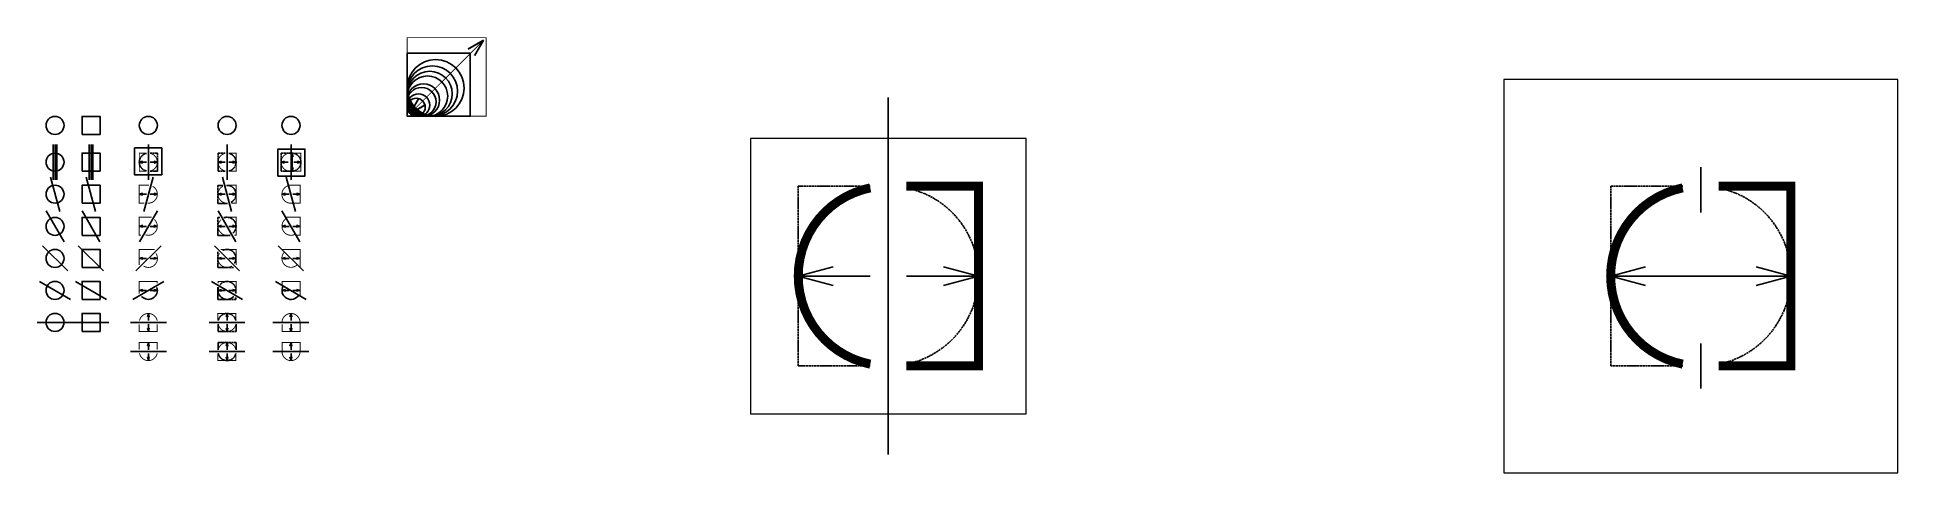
# Model space of a CAD drawing. Header units: millimetres. Extents: x 2016 to 12345, y -219 to 2203.
import ezdxf

# ---------------------------------------------------------------- set-up
doc = ezdxf.new("R2010")
doc.units = ezdxf.units.MM
doc.linetypes.add('ACAD_ISO02W100', pattern=[15, 12, -3])

msp = doc.modelspace()

# ---------------------------------------------------------------- linework, layer by layer
at = {"const_width": 5}
msp.add_lwpolyline([(4070, 1763), (4508, 1763), (4508, 2200), (4070, 2200)], close=True, dxfattribs=at)
for points, const_width in [([(4085, 1777), (4494, 2186)], 5), ([(4494, 2186), (4407, 2136)], 10), ([(4494, 2186), (4444, 2100)], 10), ([(4085, 1777), (4135, 1864)], 10), ([(4085, 1777), (4171, 1827)], 10), ([(2623, 1458), (2583, 1458), (2583, 1558), (2623, 1558)], 5), ([(3080, 1458), (3120, 1458), (3120, 1558), (3080, 1558)], 5), ([(3430, 1458), (3480, 1458), (3480, 1558), (3430, 1558)], 5), ([(2610, 1280), (2582, 1280), (2582, 1380), (2636, 1380)], 5), ([(3093, 1280), (3121, 1280), (3121, 1380), (3067, 1380)], 5), ([(3438, 1280), (3476, 1280), (3476, 1380), (3411, 1380)], 5), ([(6841, 375), (7241, 375), (7241, 1375), (6841, 1375)], 50), ([(11351, 375), (11751, 375), (11751, 1375), (11351, 1375)], 50), ([(2593, 1102), (2582, 1102), (2582, 1202), (2651, 1202)], 5), ([(3110, 1102), (3121, 1102), (3121, 1202), (3052, 1202)], 5), ([(3453, 1102), (3476, 1102), (3476, 1202), (3396, 1202)], 5), ([(2582, 936), (2582, 1023), (2669, 1023)], 5), ([(3121, 936), (3121, 1023), (3034, 1023)], 5), ([(3476, 922), (3476, 1023), (3374, 1023)], 5), ([(2582, 777), (2582, 845), (2682, 845), (2682, 835)], 5), ([(3121, 777), (3121, 845), (3021, 845), (3021, 835)], 5), ([(3476, 765), (3476, 845), (3376, 845), (3376, 823)], 5), ([(3119, 627), (3119, 667), (3019, 667), (3019, 627)], 5), ([(2682, 607), (2682, 567), (2582, 567), (2582, 607)], 5), ([(3376, 607), (3376, 567), (3476, 567), (3476, 617)], 5), ([(2582, 465), (2582, 505), (2682, 505), (2682, 465)], 5), ([(3019, 445), (3019, 405), (3119, 405), (3119, 445)], 5), ([(3476, 455), (3476, 505), (3376, 505), (3376, 455)], 5)]:
    msp.add_lwpolyline(points, dxfattribs=dict(const_width=const_width))
for points in [[(4070, 1763), (4420, 1763), (4420, 2113), (4070, 2113)], [(2265, 1662), (2365, 1662), (2365, 1762), (2265, 1762)], [(2265, 1458), (2365, 1458), (2365, 1558), (2265, 1558)], [(2707, 1437), (2557, 1437), (2557, 1587), (2707, 1587)], [(3352, 1431), (3502, 1431), (3502, 1581), (3352, 1581)], [(2265, 1280), (2365, 1280), (2365, 1380), (2265, 1380)], [(2265, 1101), (2365, 1101), (2365, 1201), (2265, 1201)], [(2265, 923), (2365, 923), (2365, 1023), (2265, 1023)], [(2265, 745), (2365, 745), (2365, 845), (2265, 845)], [(2265, 567), (2365, 567), (2365, 667), (2265, 667)]]:
    msp.add_lwpolyline(points, close=True)
for points in [[(6741, 1867), (6741, -118)], [(6741, 1867), (6741, -118)], [(2105, 1607), (2105, 1409)], [(2115, 1607), (2115, 1409)], [(2125, 1607), (2125, 1409)], [(2305, 1607), (2305, 1409)], [(2315, 1607), (2315, 1409)], [(2325, 1607), (2325, 1409)], [(2633, 1607), (2633, 1409)], [(2633, 1607), (2633, 1409)], [(3070, 1607), (3070, 1409)], [(3070, 1607), (3070, 1409)], [(3425, 1607), (3425, 1409)], [(3425, 1607), (3425, 1409)], [(3432, 1557), (3427, 1537)], [(3432, 1557), (3432, 1499)], [(3432, 1557), (3437, 1537)], [(2583, 1508), (2603, 1513)], [(2583, 1508), (2623, 1508)], [(2583, 1508), (2603, 1503)], [(2683, 1508), (2643, 1508)], [(2683, 1508), (2664, 1513)], [(2683, 1508), (2664, 1503)], [(3020, 1508), (3039, 1513)], [(3020, 1508), (3060, 1508)], [(3020, 1508), (3039, 1503)], [(3120, 1508), (3080, 1508)], [(3120, 1508), (3100, 1513)], [(3120, 1508), (3100, 1503)], [(3370, 1508), (3389, 1513)], [(3370, 1508), (3410, 1508)], [(3370, 1508), (3389, 1503)], [(3432, 1459), (3427, 1478)], [(3432, 1459), (3432, 1499)], [(3432, 1459), (3437, 1478)], [(3480, 1508), (3440, 1508)], [(3480, 1508), (3460, 1513)], [(3480, 1508), (3460, 1503)], [(11251, 1480), (11251, 1229)], [(2090, 1425), (2141, 1234)], [(2288, 1425), (2340, 1234)], [(2659, 1425), (2608, 1234)], [(2659, 1425), (2608, 1234)], [(3044, 1425), (3095, 1234)], [(3044, 1425), (3095, 1234)], [(3399, 1425), (3450, 1234)], [(3399, 1425), (3450, 1234)], [(2583, 1330), (2603, 1335)], [(2583, 1330), (2623, 1330)], [(2583, 1330), (2603, 1324)], [(2683, 1330), (2643, 1330)], [(2683, 1330), (2664, 1335)], [(2683, 1330), (2664, 1324)], [(3020, 1330), (3039, 1335)], [(3020, 1330), (3060, 1330)], [(3020, 1330), (3039, 1324)], [(3120, 1330), (3080, 1330)], [(3120, 1330), (3100, 1335)], [(3120, 1330), (3100, 1324)], [(3375, 1330), (3394, 1335)], [(3375, 1330), (3415, 1330)], [(3375, 1330), (3394, 1324)], [(3475, 1330), (3435, 1330)], [(3475, 1330), (3455, 1335)], [(3475, 1330), (3455, 1324)], [(2066, 1237), (2165, 1065)], [(2265, 1237), (2364, 1065)], [(2583, 1151), (2603, 1157)], [(2583, 1151), (2623, 1151)], [(2583, 1151), (2603, 1146)], [(2683, 1237), (2584, 1065)], [(2683, 1237), (2584, 1065)], [(2683, 1151), (2643, 1151)], [(2683, 1151), (2664, 1157)], [(2683, 1151), (2664, 1146)], [(3020, 1237), (3119, 1065)], [(3020, 1237), (3119, 1065)], [(3020, 1151), (3039, 1157)], [(3020, 1151), (3060, 1151)], [(3020, 1151), (3039, 1146)], [(3120, 1151), (3080, 1151)], [(3120, 1151), (3100, 1157)], [(3120, 1151), (3100, 1146)], [(3375, 1237), (3474, 1065)], [(3375, 1237), (3474, 1065)], [(3375, 1151), (3394, 1157)], [(3375, 1151), (3415, 1151)], [(3375, 1151), (3394, 1146)], [(3475, 1151), (3435, 1151)], [(3475, 1151), (3455, 1157)], [(3475, 1151), (3455, 1146)], [(2045, 1043), (2186, 903)], [(2244, 1043), (2384, 903)], [(2704, 1043), (2563, 903)], [(2704, 1043), (2563, 903)], [(2704, 1043), (2563, 903)], [(3000, 1043), (3140, 903)], [(3000, 1043), (3140, 903)], [(3000, 1043), (3140, 903)], [(3354, 1043), (3495, 903)], [(3354, 1043), (3495, 903)], [(3354, 1043), (3495, 903)], [(2583, 973), (2603, 978)], [(2583, 973), (2623, 973)], [(2583, 973), (2603, 968)], [(2683, 973), (2643, 973)], [(2683, 973), (2664, 978)], [(2683, 973), (2664, 968)], [(3020, 973), (3039, 978)], [(3020, 973), (3060, 973)], [(3020, 973), (3039, 968)], [(3120, 973), (3080, 973)], [(3120, 973), (3100, 978)], [(3120, 973), (3100, 968)], [(3375, 973), (3394, 978)], [(3375, 973), (3415, 973)], [(3375, 973), (3394, 968)], [(3475, 973), (3435, 973)], [(3475, 973), (3455, 978)], [(3475, 973), (3455, 968)], [(2029, 845), (2201, 745)], [(2228, 844), (2400, 745)], [(2719, 845), (2547, 745)], [(2719, 845), (2547, 745)], [(2984, 845), (3156, 745)], [(2984, 845), (3156, 745)], [(3339, 845), (3510, 745)], [(3339, 845), (3510, 745)], [(6241, 875), (6435, 926)], [(6241, 875), (6641, 875)], [(6241, 875), (6435, 823)], [(7241, 875), (6841, 875)], [(7241, 875), (7048, 926)], [(7241, 875), (7048, 823)], [(10751, 875), (10944, 926)], [(10751, 875), (11251, 875)], [(10751, 875), (10944, 823)], [(11751, 875), (11251, 875)], [(11751, 875), (11558, 926)], [(11751, 875), (11558, 823)], [(2583, 795), (2603, 800)], [(2583, 795), (2623, 795)], [(2583, 795), (2603, 790)], [(2683, 795), (2643, 795)], [(2683, 795), (2664, 800)], [(2683, 795), (2664, 790)], [(3020, 795), (3039, 800)], [(3020, 795), (3060, 795)], [(3020, 795), (3039, 790)], [(3120, 795), (3080, 795)], [(3120, 795), (3100, 800)], [(3120, 795), (3100, 790)], [(3375, 795), (3394, 800)], [(3375, 795), (3415, 795)], [(3375, 795), (3394, 790)], [(3475, 795), (3435, 795)], [(3475, 795), (3455, 800)], [(3475, 795), (3455, 790)], [(2633, 667), (2628, 648)], [(2633, 667), (2633, 627)], [(2633, 667), (2638, 648)], [(3070, 667), (3065, 648)], [(3070, 667), (3070, 627)], [(3070, 667), (3075, 648)], [(3425, 667), (3419, 648)], [(3425, 667), (3425, 627)], [(3425, 667), (3430, 648)], [(2016, 617), (2215, 617)], [(2215, 617), (2413, 617)], [(2733, 617), (2534, 617)], [(2733, 617), (2534, 617)], [(2633, 567), (2628, 586)], [(2633, 567), (2633, 607)], [(2633, 567), (2638, 586)], [(2971, 617), (3169, 617)], [(2971, 617), (3169, 617)], [(3070, 567), (3065, 586)], [(3070, 567), (3070, 607)], [(3070, 567), (3075, 586)], [(3325, 617), (3524, 617)], [(3325, 617), (3524, 617)], [(3425, 567), (3419, 586)], [(3425, 567), (3425, 607)], [(3425, 567), (3430, 586)], [(2733, 455), (2534, 455)], [(2733, 455), (2534, 455)], [(2633, 505), (2628, 486)], [(2633, 405), (2628, 425)], [(2633, 505), (2633, 465)], [(2633, 505), (2638, 486)], [(2633, 405), (2633, 445)], [(2633, 405), (2638, 425)], [(2971, 455), (3169, 455)], [(2971, 455), (3169, 455)], [(3070, 505), (3065, 486)], [(3070, 405), (3065, 425)], [(3070, 505), (3070, 465)], [(3070, 505), (3075, 486)], [(3070, 405), (3070, 445)], [(3070, 405), (3075, 425)], [(3325, 455), (3524, 455)], [(3325, 455), (3524, 455)], [(3425, 505), (3419, 486)], [(3425, 405), (3419, 425)], [(3425, 505), (3425, 465)], [(3425, 505), (3430, 486)], [(3425, 405), (3425, 445)], [(3425, 405), (3430, 425)], [(11251, 500), (11251, 249)], [(11251, 500), (11251, 249)]]:
    msp.add_lwpolyline(points)
at = {"linetype": 'ACAD_ISO02W100'}
for points in [[(2623, 1557, 0.816497), (2623, 1459)], [(3080, 1557, -0.816497), (3080, 1459)], [(3430, 1558, -1), (3430, 1458)], [(3067, 1379, -0.816497), (3092, 1285)], [(6841, 1365, -0.816497), (6841, 385)], [(11351, 1365, -0.816497), (11351, 385)], [(3103, 1114, 0.816497), (3054, 1199)], [(3111, 946, 0.816497), (3042, 1015)], [(3117, 779, 0.816497), (3032, 828)], [(3119, 627, 0.816497), (3021, 627)], [(3021, 445, 0.816497), (3119, 445)]]:
    msp.add_lwpolyline(points, format="xyb", dxfattribs=at)
for points, const_width in [([(2643, 1557, -0.816497), (2643, 1459)], 5), ([(3060, 1557, 0.816497), (3060, 1459)], 5), ([(3420, 1558, 1), (3420, 1458)], 5), ([(2656, 1374, -0.816497), (2630, 1280)], 5), ([(3047, 1374, 0.816497), (3073, 1280)], 5), ([(3412, 1378, 1), (3437, 1281)], 5), ([(6641, 1365, 0.816497), (6641, 385)], 50), ([(11151, 1365, 0.816497), (11151, 385)], 50), ([(2666, 1189, -0.816497), (2617, 1104)], 5), ([(3037, 1189, 0.816497), (3086, 1104)], 5), ([(3400, 1195, 1), (3450, 1108)], 5), ([(2675, 1001, -0.816497), (2606, 931)], 5), ([(3028, 1001, 0.816497), (3097, 931)], 5), ([(3389, 1009, 1), (3460, 938)], 5), ([(2584, 627, -0.816497), (2682, 627)], 5), ([(3475, 617, 1), (3375, 617)], 5), ([(3021, 607, 0.816497), (3119, 607)], 5), ([(2682, 445, -0.816497), (2584, 445)], 5), ([(3119, 465, 0.816497), (3021, 465)], 5), ([(3375, 455, 1), (3475, 455)], 5)]:
    msp.add_lwpolyline(points, format="xyb", dxfattribs=dict(const_width=const_width))
for points in [[(2643, 1458), (2683, 1458), (2683, 1558), (2643, 1558)], [(3060, 1458), (3020, 1458), (3020, 1558), (3060, 1558)], [(3420, 1458), (3370, 1458), (3370, 1558), (3420, 1558)], [(3046, 1379), (3019, 1379), (3019, 1279), (3073, 1279)], [(6641, 375), (6241, 375), (6241, 1375), (6641, 1375)], [(11151, 375), (10751, 375), (10751, 1375), (11151, 1375)], [(3029, 1201), (3019, 1201), (3019, 1101), (3087, 1101)], [(3019, 1010), (3019, 923), (3106, 923)], [(3019, 813), (3019, 745), (3119, 745), (3119, 755)], [(3021, 607), (3021, 567), (3121, 567), (3121, 607)], [(3121, 465), (3121, 505), (3021, 505), (3021, 465)]]:
    msp.add_lwpolyline(points, dxfattribs=at)
for centre, radius in [((4228, 1920), 158), ((4210, 1903), 140), ((4195, 1888), 125), ((4183, 1875), 112), ((4160, 1853), 90), ((4150, 1843), 80), ((4133, 1825), 62.5), ((4120, 1813), 50), ((2115, 1712), 50), ((2633, 1712), 50), ((3070, 1712), 50), ((3425, 1712), 50), ((2115, 1508), 50), ((2115, 1330), 50), ((2115, 1151), 50), ((2115, 973), 50), ((2115, 795), 50), ((2115, 617), 50)]:
    msp.add_circle(centre, radius)
for centre, start, end in [((2633, 795), 221.537, 18.463), ((3070, 795), 161.537, 318.463), ((3425, 795), 150, 330)]:
    msp.add_arc(centre, 50, start, end)
at = {"layer": 'defpoints', "lineweight": 0}
for points in [[(10157, -219), (12345, -219), (12345, 1968), (10157, 1968)], [(5976, 109), (7507, 109), (7507, 1640), (5976, 1640)]]:
    msp.add_lwpolyline(points, close=True, dxfattribs=at)

doc.saveas('drawing.dxf')
